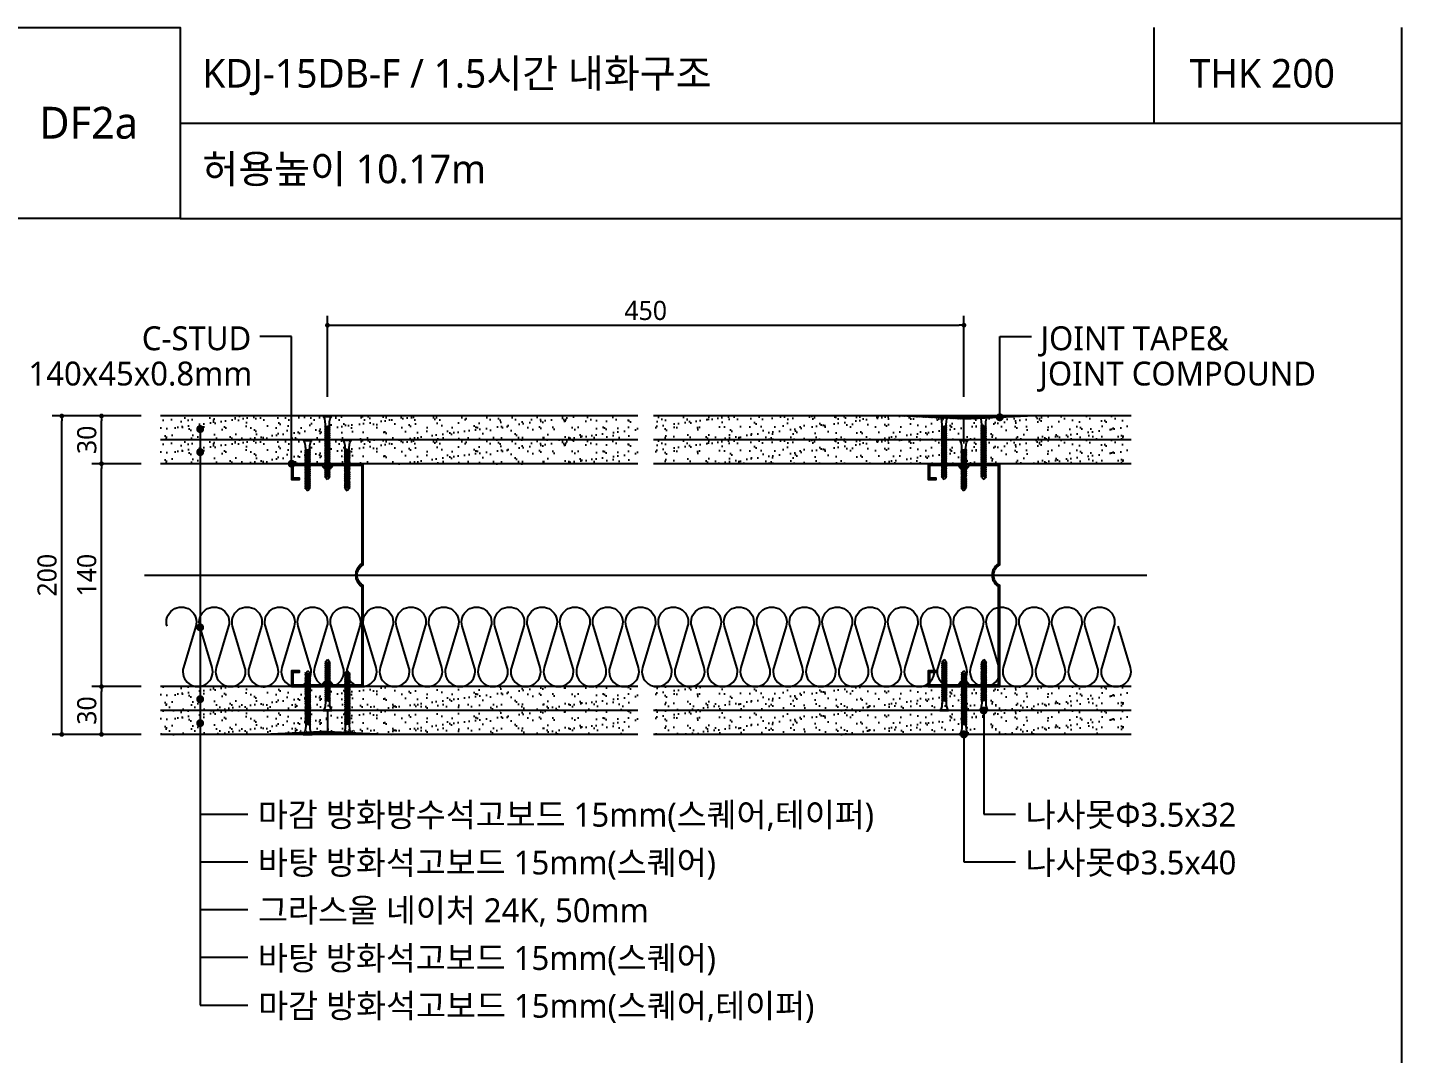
# Model space of a CAD drawing. Header units: millimetres. Extents: x 100 to 12387, y 55 to 2825.
# Drawn here: x 1899 to 2763, y 2181 to 2825 of the extents above; entities that cross this region are included whole.
import ezdxf
from ezdxf.enums import TextEntityAlignment as Align

# ---------------------------------------------------------------- set-up
doc = ezdxf.new("R2010")
doc.units = ezdxf.units.MM
doc.header["$LTSCALE"] = 1000
doc.linetypes.add('CCEN', pattern=[35, 30, -2, 1, -2])
doc.layers.get('DEFPOINTS').update_dxf_attribs({"color": 161})
for name, color, linetype in [('CEN', 1, 'CCEN'), ('DIM', 7, 'Continuous'), ('HATCH', 8, 'Continuous'), ('TEXT', 7, 'Continuous'), ('경량철골', 2, 'Continuous'), ('나사못32', 8, 'Continuous'), ('나사못40', 8, 'Continuous'), ('단열재', 9, 'Continuous'), ('석고보드', 4, 'Continuous'), ('조인트컴파운드', 8, 'Continuous'), ('지시선', 1, 'Continuous')]:
    doc.layers.add(name, color=color, linetype=linetype)
doc.styles.add('맑은고딕', font='malgun_0.ttf')
doc.dimstyles.new('kcc', dxfattribs={"dimscale": 5, "dimtxt": 2, "dimasz": 2, "dimexe": 1.5, "dimexo": 2, "dimgap": 0.5, "dimtad": 1, "dimdec": 1, "dimrnd": 1.38778e-17, "dimzin": 12, "dimdsep": 46, "dimtxsty": '맑은고딕', "dimblk": 'DOT', "dimcen": 1, "dimdle": 1, "dimclrd": 1, "dimclre": 1, "dimclrt": 7, "dimazin": 0, "dimtfac": 3, "dimtdec": 1, "dimtix": 1, "dimtmove": 2, "dimatfit": 2, "dimldrblk": 'DOT', "dimfxl": 1, "dimtolj": 1, "dimtzin": 1, "dimlwd": -1, "dimlwe": -1, "dimarcsym": 0})

# ---------------------------------------------------------------- blocks, each defined once
blk = doc.blocks.new('kcc나사못32')
at = {"layer": '나사못32'}
for p, q in [((1.5, 29.9), (1, 29.6)), ((1, 29.6), (1.5, 29.3)), ((1.5, 28.6), (1, 28.3)), ((1, 28.3), (1.5, 28)), ((1.5, 27.3), (1, 27)), ((1, 27), (1.5, 26.7)), ((1.5, 26), (1, 25.7)), ((1.5, 30.6), (2.75, 32)), ((1.5, 30.6), (1.5, 29.9)), ((4, 30.5), (1.5, 29.9)), ((4, 29.9), (1.5, 29.9)), ((4, 29.9), (1.5, 29.3)), ((1.5, 29.3), (1.5, 28.6)), ((4, 29.2), (1.5, 28.6)), ((4, 28.6), (1.5, 28.6)), ((4, 28.6), (1.5, 28)), ((1.5, 28), (1.5, 27.3)), ((4, 27.9), (1.5, 27.3)), ((4, 27.3), (1.5, 27.3)), ((4, 27.3), (1.5, 26.7)), ((1.5, 26.7), (1.5, 26)), ((4, 26.6), (1.5, 26)), ((4, 26), (1.5, 26)), ((4, 26), (1.5, 25.4)), ((4, 30.5), (2.75, 32)), ((4, 30.5), (4.5, 30.2)), ((4.5, 30.2), (4, 29.9)), ((4, 29.9), (4, 29.2)), ((4, 29.2), (4.5, 28.9)), ((4.5, 28.9), (4, 28.6)), ((4, 28.6), (4, 27.9)), ((4, 27.9), (4.5, 27.6)), ((4.5, 27.6), (4, 27.3)), ((4, 27.3), (4, 26.6)), ((4, 26.6), (4.5, 26.3)), ((4.5, 26.3), (4, 26)), ((4, 26), (4, 25.3)), ((1, 25.7), (1.5, 25.4)), ((1.5, 24.7), (1, 24.4)), ((1, 24.4), (1.5, 24.1)), ((1.5, 23.4), (1, 23.1)), ((1, 23.1), (1.5, 22.8)), ((1.5, 22.1), (1, 21.8)), ((1, 21.8), (1.5, 21.5)), ((1.5, 20.8), (1, 20.5)), ((1, 20.5), (1.5, 20.2)), ((1.5, 19.5), (1, 19.2)), ((1, 19.2), (1.5, 18.9)), ((1.5, 18.2), (1, 17.9)), ((1, 17.9), (1.5, 17.6)), ((1.5, 25.4), (1.5, 24.7)), ((4, 25.3), (1.5, 24.7)), ((4, 24.7), (1.5, 24.7)), ((4, 24.7), (1.5, 24.1)), ((1.5, 24.1), (1.5, 23.4)), ((4, 24), (1.5, 23.4)), ((4, 23.4), (1.5, 23.4)), ((4, 23.4), (1.5, 22.8)), ((1.5, 22.8), (1.5, 22.1)), ((4, 22.7), (1.5, 22.1)), ((4, 22.1), (1.5, 22.1)), ((4, 22.1), (1.5, 21.5)), ((1.5, 21.5), (1.5, 20.8)), ((4, 21.4), (1.5, 20.8)), ((4, 20.8), (1.5, 20.8)), ((4, 20.8), (1.5, 20.2)), ((1.5, 20.2), (1.5, 19.5)), ((4, 20.1), (1.5, 19.5)), ((4, 19.5), (1.5, 19.5)), ((4, 19.5), (1.5, 18.9)), ((1.5, 18.9), (1.5, 18.2)), ((4, 18.8), (1.5, 18.2)), ((4, 18.2), (1.5, 18.2)), ((4, 18.2), (1.5, 17.6)), ((1.5, 17.6), (1.5, 16.9)), ((4, 17.5), (1.5, 16.9)), ((4, 25.3), (4.5, 25)), ((4.5, 25), (4, 24.7)), ((4, 24.7), (4, 24)), ((4, 24), (4.5, 23.7)), ((4.5, 23.7), (4, 23.4)), ((4, 23.4), (4, 22.7)), ((4, 22.7), (4.5, 22.4)), ((4.5, 22.4), (4, 22.1)), ((4, 22.1), (4, 21.4)), ((4, 21.4), (4.5, 21.1)), ((4.5, 21.1), (4, 20.8)), ((4, 20.8), (4, 20.1)), ((4, 20.1), (4.5, 19.8)), ((4.5, 19.8), (4, 19.5)), ((4, 19.5), (4, 18.8)), ((4, 18.8), (4.5, 18.5)), ((4.5, 18.5), (4, 18.2)), ((4, 18.2), (4, 17.5)), ((4, 17.5), (4.5, 17.2)), ((1.5, 16.9), (1, 16.6)), ((1, 16.6), (1.5, 16.3)), ((1.5, 15.6), (1, 15.3)), ((1, 15.3), (1.5, 15)), ((1.5, 14.3), (1, 14)), ((1, 14), (1.5, 13.7)), ((1.5, 13), (1, 12.7)), ((1, 12.7), (1.5, 12.4)), ((1.5, 11.7), (1, 11.4)), ((1, 11.4), (1.5, 11.1)), ((1.5, 10.4), (1, 10.1)), ((1, 10.1), (1.5, 9.8)), ((1.5, 9.1), (1, 8.8)), ((1, 8.8), (1.5, 8.5)), ((4, 16.9), (1.5, 16.9)), ((4, 16.9), (1.5, 16.3)), ((1.5, 16.3), (1.5, 15.6)), ((4, 16.2), (1.5, 15.6)), ((4, 15.6), (1.5, 15.6)), ((4, 15.6), (1.5, 15)), ((1.5, 15), (1.5, 14.3)), ((4, 14.9), (1.5, 14.3)), ((4, 14.3), (1.5, 14.3)), ((4, 14.3), (1.5, 13.7)), ((1.5, 13.7), (1.5, 13)), ((4, 13.6), (1.5, 13)), ((4, 13), (1.5, 13)), ((4, 13), (1.5, 12.4)), ((1.5, 12.4), (1.5, 11.7)), ((4, 12.3), (1.5, 11.7)), ((4, 11.7), (1.5, 11.7)), ((4, 11.7), (1.5, 11.1)), ((1.5, 11.1), (1.5, 10.4)), ((4, 11), (1.5, 10.4)), ((4, 10.4), (1.5, 10.4)), ((4, 10.4), (1.5, 9.8)), ((1.5, 9.8), (1.5, 9.1)), ((4, 9.7), (1.5, 9.1)), ((4, 9.1), (1.5, 9.1)), ((4, 9.1), (1.5, 8.5)), ((4.5, 17.2), (4, 16.9)), ((4, 16.9), (4, 16.2)), ((4, 16.2), (4.5, 15.9)), ((4.5, 15.9), (4, 15.6)), ((4, 15.6), (4, 14.9)), ((4, 14.9), (4.5, 14.6)), ((4.5, 14.6), (4, 14.3)), ((4, 14.3), (4, 13.6)), ((4, 13.6), (4.5, 13.3)), ((4.5, 13.3), (4, 13)), ((4, 13), (4, 12.3)), ((4, 12.3), (4.5, 12)), ((4.5, 12), (4, 11.7)), ((4, 11.7), (4, 11)), ((4, 11), (4.5, 10.7)), ((4.5, 10.7), (4, 10.4)), ((4, 10.4), (4, 9.7)), ((4, 9.7), (4.5, 9.4)), ((4.5, 9.4), (4, 9.1)), ((4, 9.1), (4, 8.4)), ((0, 0), (0, 0.4)), ((5.5, 0.4), (0, 0.4)), ((1.5, 7.8), (1, 7.5)), ((1, 7.5), (1.5, 7.2)), ((1.5, 6.5), (1, 6.2)), ((1, 6.2), (1.5, 5.9)), ((1.5, 8.5), (1.5, 7.8)), ((4, 8.4), (1.5, 7.8)), ((4, 7.8), (1.5, 7.8)), ((4, 7.8), (1.5, 7.2)), ((1.5, 7.2), (1.5, 6.5)), ((4, 7.1), (1.5, 6.5)), ((4, 6.5), (1.5, 6.5)), ((4, 6.5), (1.5, 5.9)), ((1.5, 5.9), (1.5, 5.4)), ((4, 8.4), (4.5, 8.1)), ((4.5, 8.1), (4, 7.8)), ((4, 7.8), (4, 7.1)), ((4, 7.1), (4.5, 6.8)), ((4.5, 6.8), (4, 6.5)), ((4, 6.5), (4, 5.4)), ((5.5, 0), (5.5, 0.4)), ((5.5, 0), (0, 0))]:
    blk.add_line(p, q, dxfattribs=at)
at = {"layer": '나사못32', "extrusion": (0, 0, -1)}
blk.add_ellipse((0, 5.4), major_axis=(0, 5), ratio=0.3, start_param=1.570796, end_param=3.141593, dxfattribs=at)
at = {"layer": '나사못32'}
blk.add_ellipse((5.5, 5.4), major_axis=(0, 5), ratio=0.3, start_param=1.570796, end_param=3.141593, dxfattribs=at)
blk = doc.blocks.new('kcc나사못40')
at = {"layer": '나사못40'}
for p, q in [((1.5, 38.5), (1, 38.2)), ((1, 38.2), (1.5, 37.9)), ((1.5, 37.2), (1, 36.9)), ((1, 36.9), (1.5, 36.6)), ((1.5, 35.9), (1, 35.6)), ((1, 35.6), (1.5, 35.3)), ((1.5, 34.6), (1, 34.3)), ((1.5, 38.5), (2.75, 40)), ((1.5, 38.5), (4, 37.9)), ((1.5, 37.9), (4, 37.3)), ((1.5, 37.9), (1.5, 37.2)), ((1.5, 37.9), (4, 37.9)), ((1.5, 37.2), (4, 36.6)), ((1.5, 36.6), (4, 36)), ((1.5, 36.6), (1.5, 35.9)), ((1.5, 36.6), (4, 36.6)), ((1.5, 35.9), (4, 35.3)), ((1.5, 35.3), (4, 34.7)), ((1.5, 35.3), (1.5, 34.6)), ((1.5, 35.3), (4, 35.3)), ((1.5, 34.6), (4, 34)), ((4, 38.6), (2.75, 40)), ((4, 38.6), (4, 37.9)), ((4, 37.9), (4.5, 37.6)), ((4.5, 37.6), (4, 37.3)), ((4, 37.3), (4, 36.6)), ((4, 36.6), (4.5, 36.3)), ((4.5, 36.3), (4, 36)), ((4, 36), (4, 35.3)), ((4, 35.3), (4.5, 35)), ((4.5, 35), (4, 34.7)), ((4, 34.7), (4, 34)), ((1, 34.3), (1.5, 34)), ((1.5, 33.3), (1, 33)), ((1, 33), (1.5, 32.7)), ((1.5, 32), (1, 31.7)), ((1, 31.7), (1.5, 31.4)), ((1.5, 30.7), (1, 30.4)), ((1, 30.4), (1.5, 30.1)), ((1.5, 29.4), (1, 29.1)), ((1, 29.1), (1.5, 28.8)), ((1.5, 28.1), (1, 27.8)), ((1, 27.8), (1.5, 27.5)), ((1.5, 26.8), (1, 26.5)), ((1, 26.5), (1.5, 26.2)), ((1.5, 34), (1.5, 33.3)), ((1.5, 34), (4, 33.4)), ((1.5, 34), (4, 34)), ((1.5, 33.3), (4, 32.7)), ((1.5, 32.7), (4, 32.1)), ((1.5, 32.7), (1.5, 32)), ((1.5, 32.7), (4, 32.7)), ((1.5, 32), (4, 31.4)), ((1.5, 31.4), (1.5, 30.7)), ((1.5, 31.4), (4, 30.8)), ((1.5, 31.4), (4, 31.4)), ((1.5, 30.7), (4, 30.1)), ((1.5, 30.1), (4, 29.5)), ((1.5, 30.1), (1.5, 29.4)), ((1.5, 30.1), (4, 30.1)), ((1.5, 29.4), (4, 28.8)), ((1.5, 28.8), (1.5, 28.1)), ((1.5, 28.8), (4, 28.2)), ((1.5, 28.8), (4, 28.8)), ((1.5, 28.1), (4, 27.5)), ((1.5, 27.5), (4, 26.9)), ((1.5, 27.5), (1.5, 26.8)), ((1.5, 27.5), (4, 27.5)), ((1.5, 26.8), (4, 26.2)), ((1.5, 26.2), (1.5, 25.5)), ((1.5, 26.2), (4, 25.6)), ((1.5, 26.2), (4, 26.2)), ((4, 34), (4.5, 33.7)), ((4.5, 33.7), (4, 33.4)), ((4, 33.4), (4, 32.7)), ((4, 32.7), (4.5, 32.4)), ((4.5, 32.4), (4, 32.1)), ((4, 32.1), (4, 31.4)), ((4, 31.4), (4.5, 31.1)), ((4.5, 31.1), (4, 30.8)), ((4, 30.8), (4, 30.1)), ((4, 30.1), (4.5, 29.8)), ((4.5, 29.8), (4, 29.5)), ((4, 29.5), (4, 28.8)), ((4, 28.8), (4.5, 28.5)), ((4.5, 28.5), (4, 28.2)), ((4, 28.2), (4, 27.5)), ((4, 27.5), (4.5, 27.2)), ((4.5, 27.2), (4, 26.9)), ((4, 26.9), (4, 26.2)), ((4, 26.2), (4.5, 25.9)), ((1.5, 25.5), (1, 25.2)), ((1, 25.2), (1.5, 24.9)), ((1.5, 24.2), (1, 23.9)), ((1, 23.9), (1.5, 23.6)), ((1.5, 22.9), (1, 22.6)), ((1, 22.6), (1.5, 22.3)), ((1.5, 21.6), (1, 21.3)), ((1, 21.3), (1.5, 21)), ((1.5, 20.3), (1, 20)), ((1, 20), (1.5, 19.7)), ((1.5, 19), (1, 18.7)), ((1, 18.7), (1.5, 18.4)), ((1.5, 17.7), (1, 17.4)), ((1, 17.4), (1.5, 17.1)), ((1.5, 25.5), (4, 24.9)), ((1.5, 24.9), (4, 24.3)), ((1.5, 24.9), (1.5, 24.2)), ((1.5, 24.9), (4, 24.9)), ((1.5, 24.2), (4, 23.6)), ((1.5, 23.6), (1.5, 22.9)), ((1.5, 23.6), (4, 23)), ((1.5, 23.6), (4, 23.6)), ((1.5, 22.9), (4, 22.3)), ((1.5, 22.3), (4, 21.7)), ((1.5, 22.3), (1.5, 21.6)), ((1.5, 22.3), (4, 22.3)), ((1.5, 21.6), (4, 21)), ((1.5, 21), (1.5, 20.3)), ((1.5, 21), (4, 20.4)), ((1.5, 21), (4, 21)), ((1.5, 20.3), (4, 19.7)), ((1.5, 19.7), (4, 19.1)), ((1.5, 19.7), (1.5, 19)), ((1.5, 19.7), (4, 19.7)), ((1.5, 19), (4, 18.4)), ((1.5, 18.4), (1.5, 17.7)), ((1.5, 18.4), (4, 17.8)), ((1.5, 18.4), (4, 18.4)), ((1.5, 17.7), (4, 17.1)), ((4.5, 25.9), (4, 25.6)), ((4, 25.6), (4, 24.9)), ((4, 24.9), (4.5, 24.6)), ((4.5, 24.6), (4, 24.3)), ((4, 24.3), (4, 23.6)), ((4, 23.6), (4.5, 23.3)), ((4.5, 23.3), (4, 23)), ((4, 23), (4, 22.3)), ((4, 22.3), (4.5, 22)), ((4.5, 22), (4, 21.7)), ((4, 21.7), (4, 21)), ((4, 21), (4.5, 20.7)), ((4.5, 20.7), (4, 20.4)), ((4, 20.4), (4, 19.7)), ((4, 19.7), (4.5, 19.4)), ((4.5, 19.4), (4, 19.1)), ((4, 19.1), (4, 18.4)), ((4, 18.4), (4.5, 18.1)), ((4.5, 18.1), (4, 17.8)), ((4, 17.8), (4, 17.1)), ((1.5, 16.4), (1, 16.1)), ((1, 16.1), (1.5, 15.8)), ((1.5, 15.1), (1, 14.8)), ((1, 14.8), (1.5, 14.5)), ((1.5, 13.8), (1, 13.5)), ((1, 13.5), (1.5, 13.2)), ((1.5, 12.5), (1, 12.2)), ((1, 12.2), (1.5, 11.9)), ((1.5, 11.2), (1, 10.9)), ((1, 10.9), (1.5, 10.6)), ((1.5, 9.9), (1, 9.6)), ((1, 9.6), (1.5, 9.3)), ((1.5, 17.1), (4, 16.5)), ((1.5, 17.1), (1.5, 16.4)), ((1.5, 17.1), (4, 17.1)), ((1.5, 16.4), (4, 15.8)), ((1.5, 15.8), (1.5, 15.1)), ((1.5, 15.8), (4, 15.2)), ((1.5, 15.8), (4, 15.8)), ((1.5, 15.1), (4, 14.5)), ((1.5, 14.5), (4, 13.9)), ((1.5, 14.5), (1.5, 13.8)), ((1.5, 14.5), (4, 14.5)), ((1.5, 13.8), (4, 13.2)), ((1.5, 13.2), (1.5, 12.5)), ((1.5, 13.2), (4, 12.6)), ((1.5, 13.2), (4, 13.2)), ((1.5, 12.5), (4, 11.9)), ((1.5, 11.9), (4, 11.3)), ((1.5, 11.9), (1.5, 11.2)), ((1.5, 11.9), (4, 11.9)), ((1.5, 11.2), (4, 10.6)), ((1.5, 10.6), (1.5, 9.9)), ((1.5, 10.6), (4, 10)), ((1.5, 10.6), (4, 10.6)), ((1.5, 9.9), (4, 9.3)), ((1.5, 9.3), (4, 8.7)), ((1.5, 9.3), (1.5, 8.6)), ((1.5, 9.3), (4, 9.3)), ((4, 17.1), (4.5, 16.8)), ((4.5, 16.8), (4, 16.5)), ((4, 16.5), (4, 15.8)), ((4, 15.8), (4.5, 15.5)), ((4.5, 15.5), (4, 15.2)), ((4, 15.2), (4, 14.5)), ((4, 14.5), (4.5, 14.2)), ((4.5, 14.2), (4, 13.9)), ((4, 13.9), (4, 13.2)), ((4, 13.2), (4.5, 12.9)), ((4.5, 12.9), (4, 12.6)), ((4, 12.6), (4, 11.9)), ((4, 11.9), (4.5, 11.6)), ((4.5, 11.6), (4, 11.3)), ((4, 11.3), (4, 10.6)), ((4, 10.6), (4.5, 10.3)), ((4.5, 10.3), (4, 10)), ((4, 10), (4, 9.3)), ((4, 9.3), (4.5, 9)), ((4.5, 9), (4, 8.7)), ((4, 8.7), (4, 8)), ((0, 0.4), (5.5, 0.4)), ((0, 0), (0, 0.4)), ((1.5, 8.6), (1, 8.3)), ((1, 8.3), (1.5, 8)), ((1.5, 7.3), (1, 7)), ((1, 7), (1.5, 6.7)), ((1.5, 8.6), (4, 8)), ((1.5, 8), (1.5, 7.3)), ((1.5, 8), (4, 7.4)), ((1.5, 8), (4, 8)), ((1.5, 7.3), (4, 6.7)), ((1.5, 6.7), (4, 6.1)), ((1.5, 6.7), (4, 6.7)), ((1.5, 6.7), (1.5, 5.4)), ((4, 8), (4.5, 7.7)), ((4.5, 7.7), (4, 7.4)), ((4, 7.4), (4, 6.7)), ((4, 6.7), (4.5, 6.4)), ((4.5, 6.4), (4, 6.1)), ((4, 6.1), (4, 5.4)), ((5.5, 0), (5.5, 0.4)), ((0, 0), (5.5, 0))]:
    blk.add_line(p, q, dxfattribs=at)
at = {"layer": '나사못40', "extrusion": (0, 0, -1)}
blk.add_ellipse((0, 5.4), major_axis=(0, -5), ratio=0.3, start_param=4.712389, end_param=6.283185, dxfattribs=at)
at = {"layer": '나사못40'}
blk.add_ellipse((5.5, 5.4), major_axis=(0, -5), ratio=0.3, start_param=4.712389, end_param=6.283185, dxfattribs=at)
blk = doc.blocks.new('_Dot')
at = {"color": 0, "linetype": 'ByBlock', "lineweight": -2}
blk.add_line((-0.5, 0), (-1, 0), dxfattribs=at)
at = {"color": 0, "linetype": 'ByBlock', "const_width": 0.5}
blk.add_lwpolyline([(-0.25, 0, 1), (0.25, 0, 1)], format="xyb", close=True, dxfattribs=at)
blk = doc.blocks.new('*D333')
at = {"layer": 'DEFPOINTS', "color": 0, "transparency": 16777216}
for p in [(1945.5, 2411), (1982.5, 2411), (1982.5, 2381)]:
    blk.add_point(p, dxfattribs=at)
at = {"layer": 'DIM', "color": 1, "transparency": 16777216}
for p, q in [((1970.5, 2411), (1939.5, 2411)), ((1945.5, 2384), (1945.5, 2408)), ((1970.5, 2381), (1939.5, 2381))]:
    blk.add_line(p, q, dxfattribs=at)
at = {"layer": 'DIM', "color": 1, "transparency": 16777216, "xscale": 2.999999999999998, "yscale": 2.999999999999998, "zscale": 2.999999999999998}
for p, rotation in [((1945.5, 2411), 90), ((1945.5, 2381), 270)]:
    blk.add_blockref('_Dot', p, dxfattribs=dict(at, rotation=rotation))
at = {"layer": 'DIM', "color": 7, "transparency": 16777216, "insert": (1936.3, 2396), "char_height": 12, "attachment_point": 5, "rotation": 90, "style": '맑은고딕'}
blk.add_mtext('\\A1;30', dxfattribs=at)
blk = doc.blocks.new('*D334')
at = {"layer": 'DEFPOINTS', "color": 0, "transparency": 16777216}
for p in [(1945.5, 2551), (1982.5, 2551), (1982.5, 2411)]:
    blk.add_point(p, dxfattribs=at)
at = {"layer": 'DIM', "color": 1, "transparency": 16777216}
for p, q in [((1970.5, 2551), (1939.5, 2551)), ((1945.5, 2414), (1945.5, 2548)), ((1970.5, 2411), (1939.5, 2411))]:
    blk.add_line(p, q, dxfattribs=at)
at = {"layer": 'DIM', "color": 1, "transparency": 16777216, "xscale": 2.999999999999998, "yscale": 2.999999999999998, "zscale": 2.999999999999998}
for p, rotation in [((1945.5, 2551), 90), ((1945.5, 2411), 270)]:
    blk.add_blockref('_Dot', p, dxfattribs=dict(at, rotation=rotation))
at = {"layer": 'DIM', "color": 7, "transparency": 16777216, "insert": (1936.27, 2481), "char_height": 12, "attachment_point": 5, "rotation": 90, "style": '맑은고딕'}
blk.add_mtext('\\A1;140', dxfattribs=at)
blk = doc.blocks.new('*D335')
at = {"layer": 'DEFPOINTS', "color": 0, "transparency": 16777216}
for p in [(1945.5, 2581), (1982.5, 2581), (1982.5, 2551)]:
    blk.add_point(p, dxfattribs=at)
at = {"layer": 'DIM', "color": 1, "transparency": 16777216}
for p, q in [((1970.5, 2581), (1939.5, 2581)), ((1945.5, 2554), (1945.5, 2578)), ((1970.5, 2551), (1939.5, 2551))]:
    blk.add_line(p, q, dxfattribs=at)
at = {"layer": 'DIM', "color": 1, "transparency": 16777216, "xscale": 2.999999999999998, "yscale": 2.999999999999998, "zscale": 2.999999999999998}
for p, rotation in [((1945.5, 2581), 90), ((1945.5, 2551), 270)]:
    blk.add_blockref('_Dot', p, dxfattribs=dict(at, rotation=rotation))
at = {"layer": 'DIM', "color": 7, "transparency": 16777216, "insert": (1936.3, 2566), "char_height": 12, "attachment_point": 5, "rotation": 90, "style": '맑은고딕'}
blk.add_mtext('\\A1;30', dxfattribs=at)
blk = doc.blocks.new('*D336')
at = {"layer": 'DEFPOINTS', "color": 0, "transparency": 16777216}
for p in [(1920.5, 2581), (1982.5, 2581), (1982.5, 2381)]:
    blk.add_point(p, dxfattribs=at)
at = {"layer": 'DIM', "color": 1, "transparency": 16777216}
for p, q in [((1970.5, 2581), (1914.5, 2581)), ((1920.5, 2384), (1920.5, 2578)), ((1970.5, 2381), (1914.5, 2381))]:
    blk.add_line(p, q, dxfattribs=at)
at = {"layer": 'DIM', "color": 1, "transparency": 16777216, "xscale": 2.999999999999998, "yscale": 2.999999999999998, "zscale": 2.999999999999998}
for p, rotation in [((1920.5, 2581), 90), ((1920.5, 2381), 270)]:
    blk.add_blockref('_Dot', p, dxfattribs=dict(at, rotation=rotation))
at = {"layer": 'DIM', "color": 7, "transparency": 16777216, "insert": (1911.3, 2481), "char_height": 12, "attachment_point": 5, "rotation": 90, "style": '맑은고딕'}
blk.add_mtext('\\A1;200', dxfattribs=at)
blk = doc.blocks.new('*D337')
at = {"layer": 'DEFPOINTS', "color": 0, "transparency": 16777216}
for p in [(2487.5, 2638), (2087.5, 2581), (2487.5, 2581)]:
    blk.add_point(p, dxfattribs=at)
at = {"layer": 'DIM', "color": 1, "transparency": 16777216}
for p, q in [((2087.5, 2593), (2087.5, 2644)), ((2487.5, 2593), (2487.5, 2644)), ((2090.5, 2638), (2484.5, 2638))]:
    blk.add_line(p, q, dxfattribs=at)
at = {"layer": 'DIM', "color": 1, "transparency": 16777216, "xscale": 2.999999999999998, "yscale": 2.999999999999998, "zscale": 2.999999999999998, "rotation": 180}
blk.add_blockref('_Dot', (2087.5, 2638), dxfattribs=at)
at = {"layer": 'DIM', "color": 1, "transparency": 16777216, "xscale": 2.999999999999998, "yscale": 2.999999999999998, "zscale": 2.999999999999998}
blk.add_blockref('_Dot', (2487.5, 2638), dxfattribs=at)
at = {"layer": 'DIM', "color": 7, "transparency": 16777216, "insert": (2287.5, 2647.2), "char_height": 12, "attachment_point": 5, "style": '맑은고딕'}
blk.add_mtext('\\A1;450', dxfattribs=at)
blk = doc.blocks.new('단열재')
blk.add_lwpolyline([(0, 0.25, 1.344031), (0.35, 0.25), (0.2, 0.75, -1.344031), (0.55, 0.75), (0.4, 0.25)], format="xyb")

msp = doc.modelspace()

# ---------------------------------------------------------------- hatches: boundary and pattern name
at = {"layer": 'HATCH'}
h = msp.add_hatch(dxfattribs=at)
h.set_pattern_fill('AR-SAND', color=256, scale=0.2, style=0)
h.set_pattern_definition([(37.5, (-2752.824, -16241.309), (-0.3200063, 9.7882647), [0, -7.7216, 0, -8.636, 0, -8.255]), (7.5, (-2752.824, -16241.309), (8.990466, 14.336502), [0, -4.1656, 0, -6.9596, 0, -2.667]), (327.5, (-2759.072, -16241.309), (15.8198474, 0.0287437), [0, -2.54, 0, -9.144, 0, -11.938]), (317.5, (-2759.072, -16241.309), (15.271129, 4.458586), [0, -1.27, 0, -5.9944, 0, -6.858])])
h.paths.add_polyline_path([(2282.5, 2581), (1982.5, 2581), (1982.5, 2566), (2282.5, 2566)])
h = msp.add_hatch(dxfattribs=at)
h.set_pattern_fill('AR-SAND', color=256, scale=0.2, style=0)
h.set_pattern_definition([(37.5, (-2755.719, -16241.309), (-0.3200063, 9.7882647), [0, -7.7216, 0, -8.636, 0, -8.255]), (7.5, (-2755.719, -16241.309), (8.990466, 14.336502), [0, -4.1656, 0, -6.9596, 0, -2.667]), (327.5, (-2761.967, -16241.309), (15.8198474, 0.0287437), [0, -2.54, 0, -9.144, 0, -11.938]), (317.5, (-2761.967, -16241.309), (15.271129, 4.458586), [0, -1.27, 0, -5.9944, 0, -6.858])])
h.paths.add_polyline_path([(2592.5, 2581), (2292.5, 2581), (2292.5, 2566), (2592.5, 2566)])
h = msp.add_hatch(dxfattribs=at)
h.set_pattern_fill('AR-SAND', color=256, scale=0.2, style=0)
h.set_pattern_definition([(37.5, (-2752.824, -16256.309), (-0.3200063, 9.7882647), [0, -7.7216, 0, -8.636, 0, -8.255]), (7.5, (-2752.824, -16256.309), (8.990466, 14.336502), [0, -4.1656, 0, -6.9596, 0, -2.667]), (327.5, (-2759.072, -16256.309), (15.8198474, 0.0287437), [0, -2.54, 0, -9.144, 0, -11.938]), (317.5, (-2759.072, -16256.309), (15.271129, 4.458586), [0, -1.27, 0, -5.9944, 0, -6.858])])
h.paths.add_polyline_path([(2282.5, 2566), (1982.5, 2566), (1982.5, 2551), (2282.5, 2551)])
h = msp.add_hatch(dxfattribs=at)
h.set_pattern_fill('AR-SAND', color=256, scale=0.2, style=0)
h.set_pattern_definition([(37.5, (-2755.719, -16256.309), (-0.3200063, 9.7882647), [0, -7.7216, 0, -8.636, 0, -8.255]), (7.5, (-2755.719, -16256.309), (8.990466, 14.336502), [0, -4.1656, 0, -6.9596, 0, -2.667]), (327.5, (-2761.967, -16256.309), (15.8198474, 0.0287437), [0, -2.54, 0, -9.144, 0, -11.938]), (317.5, (-2761.967, -16256.309), (15.271129, 4.458586), [0, -1.27, 0, -5.9944, 0, -6.858])])
h.paths.add_polyline_path([(2592.5, 2566), (2292.5, 2566), (2292.5, 2551), (2592.5, 2551)])
h = msp.add_hatch(dxfattribs=at)
h.set_pattern_fill('AR-SAND', color=256, scale=0.2, style=0)
h.set_pattern_definition([(37.5, (-2752.824, -16408.809), (-0.3200063, 9.7882647), [0, -7.7216, 0, -8.636, 0, -8.255]), (7.5, (-2752.824, -16408.809), (8.990466, 14.336502), [0, -4.1656, 0, -6.9596, 0, -2.667]), (327.5, (-2759.072, -16408.809), (15.8198474, 0.0287437), [0, -2.54, 0, -9.144, 0, -11.938]), (317.5, (-2759.072, -16408.809), (15.271129, 4.458586), [0, -1.27, 0, -5.9944, 0, -6.858])])
h.paths.add_polyline_path([(2282.5, 2411), (1982.5, 2411), (1982.5, 2396), (2282.5, 2396)])
h = msp.add_hatch(dxfattribs=at)
h.set_pattern_fill('AR-SAND', color=256, scale=0.2, style=0)
h.set_pattern_definition([(37.5, (-2755.719, -16408.809), (-0.3200063, 9.7882647), [0, -7.7216, 0, -8.636, 0, -8.255]), (7.5, (-2755.719, -16408.809), (8.990466, 14.336502), [0, -4.1656, 0, -6.9596, 0, -2.667]), (327.5, (-2761.967, -16408.809), (15.8198474, 0.0287437), [0, -2.54, 0, -9.144, 0, -11.938]), (317.5, (-2761.967, -16408.809), (15.271129, 4.458586), [0, -1.27, 0, -5.9944, 0, -6.858])])
h.paths.add_polyline_path([(2592.5, 2411), (2292.5, 2411), (2292.5, 2396), (2592.5, 2396)])
h = msp.add_hatch(dxfattribs=at)
h.set_pattern_fill('AR-SAND', color=256, scale=0.2, style=0)
h.set_pattern_definition([(37.5, (-2752.824, -16423.809), (-0.3200063, 9.7882647), [0, -7.7216, 0, -8.636, 0, -8.255]), (7.5, (-2752.824, -16423.809), (8.990466, 14.336502), [0, -4.1656, 0, -6.9596, 0, -2.667]), (327.5, (-2759.072, -16423.809), (15.8198474, 0.0287437), [0, -2.54, 0, -9.144, 0, -11.938]), (317.5, (-2759.072, -16423.809), (15.271129, 4.458586), [0, -1.27, 0, -5.9944, 0, -6.858])])
h.paths.add_polyline_path([(2282.5, 2396), (1982.5, 2396), (1982.5, 2381), (2282.5, 2381)])
h = msp.add_hatch(dxfattribs=at)
h.set_pattern_fill('AR-SAND', color=256, scale=0.2, style=0)
h.set_pattern_definition([(37.5, (-2755.719, -16423.809), (-0.3200063, 9.7882647), [0, -7.7216, 0, -8.636, 0, -8.255]), (7.5, (-2755.719, -16423.809), (8.990466, 14.336502), [0, -4.1656, 0, -6.9596, 0, -2.667]), (327.5, (-2761.967, -16423.809), (15.8198474, 0.0287437), [0, -2.54, 0, -9.144, 0, -11.938]), (317.5, (-2761.967, -16423.809), (15.271129, 4.458586), [0, -1.27, 0, -5.9944, 0, -6.858])])
h.paths.add_polyline_path([(2592.5, 2396), (2292.5, 2396), (2292.5, 2381), (2592.5, 2381)])
at = {"layer": '조인트컴파운드'}
h = msp.add_hatch(dxfattribs=at)
h.set_pattern_fill('ANSI31', color=8, scale=0.1, style=0)
h.set_pattern_definition([(45, (-2778.4932, -16086.35447), (-0.224506403, 0.224506403), [])])
edge = h.paths.add_edge_path()
edge.add_ellipse((2469.75, 2575.6), major_axis=(0, 5), ratio=0.3, start_angle=329.47264, end_angle=360)
edge.add_line((2469.75, 2580.6), (2469.75, 2581))
edge.add_line((2469.75, 2581), (2447.5, 2581))
edge.add_line((2447.5, 2581), (2470.51, 2579.91))
h.paths.add_polyline_path([(2475.25, 2581), (2469.75, 2581), (2469.75, 2580.6), (2475.25, 2580.6)])
edge = h.paths.add_edge_path()
edge.add_ellipse((2475.25, 2575.6), major_axis=(0, 5), ratio=0.3, start_angle=360, end_angle=394.46827)
edge.add_line((2475.23, 2580.6), (2469.77, 2580.6))
edge.add_ellipse((2469.75, 2575.6), major_axis=(0, 5), ratio=0.3, start_angle=329.47264, end_angle=360, ccw=False)
edge.add_line((2470.51, 2579.91), (2474.4, 2579.72))
edge = h.paths.add_edge_path()
edge.add_line((2527.5, 2581), (2475.25, 2581))
edge.add_line((2475.25, 2581), (2475.25, 2580.6))
edge.add_ellipse((2475.25, 2575.6), major_axis=(0, 5), ratio=0.3, start_angle=360, end_angle=394.46827)
edge.add_line((2474.4, 2579.72), (2487.5, 2579.1))
edge.add_line((2487.5, 2579.1), (2527.5, 2581))
h = msp.add_hatch(dxfattribs=at)
h.set_pattern_fill('ANSI31', color=8, scale=0.1, style=0)
h.set_pattern_definition([(45, (-2728.4932, -16171.35447), (-0.224506403, 0.224506403), [])])
edge = h.paths.add_edge_path()
edge.add_ellipse((2069.75, 2386.4), major_axis=(0, 5), ratio=0.3, start_angle=180, end_angle=210.52736)
edge.add_line((2070.51, 2382.09), (2047.5, 2381))
edge.add_line((2047.5, 2381), (2069.75, 2381))
edge.add_line((2069.75, 2381), (2069.75, 2381.4))
edge = h.paths.add_edge_path()
edge.add_ellipse((2099.75, 2386.4), major_axis=(0, 5), ratio=0.3, start_angle=180, end_angle=214.46827)
edge.add_line((2100.6, 2382.28), (2087.5, 2382.9))
edge.add_line((2087.5, 2382.9), (2074.4, 2382.28))
edge.add_ellipse((2075.25, 2386.4), major_axis=(0, 5), ratio=0.3, start_angle=145.53173, end_angle=180)
edge.add_line((2075.25, 2381.4), (2075.25, 2381))
edge.add_line((2075.25, 2381), (2099.75, 2381))
edge.add_line((2099.75, 2381), (2099.75, 2381.4))
edge = h.paths.add_edge_path()
edge.add_ellipse((2105.25, 2386.4), major_axis=(0, 5), ratio=0.3, start_angle=149.47264, end_angle=180)
edge.add_line((2105.25, 2381.4), (2105.25, 2381))
edge.add_line((2105.25, 2381), (2127.5, 2381))
edge.add_line((2127.5, 2381), (2104.49, 2382.09))
edge = h.paths.add_edge_path()
edge.add_ellipse((2075.25, 2386.4), major_axis=(0, 5), ratio=0.3, start_angle=145.53173, end_angle=180, ccw=False)
edge.add_line((2074.4, 2382.28), (2070.51, 2382.09))
edge.add_ellipse((2069.75, 2386.4), major_axis=(0, 5), ratio=0.3, start_angle=180, end_angle=210.52736, ccw=False)
edge.add_line((2069.75, 2381.4), (2075.25, 2381.4))
h.paths.add_polyline_path([(2075.25, 2381.4), (2069.75, 2381.4), (2069.75, 2381), (2075.25, 2381)])
edge = h.paths.add_edge_path()
edge.add_ellipse((2105.25, 2386.4), major_axis=(0, 5), ratio=0.3, start_angle=149.47264, end_angle=180, ccw=False)
edge.add_line((2104.49, 2382.09), (2100.6, 2382.28))
edge.add_ellipse((2099.75, 2386.4), major_axis=(0, 5), ratio=0.3, start_angle=180, end_angle=214.46827, ccw=False)
edge.add_line((2099.75, 2381.4), (2105.25, 2381.4))
h.paths.add_polyline_path([(2105.25, 2381.4), (2099.75, 2381.4), (2099.75, 2381), (2105.25, 2381)])

# ---------------------------------------------------------------- linework, layer by layer
for p, q in [((2606.96, 2765), (2606.96, 2825)), ((2762.5, 2825), (2762.5, 55)), ((1995, 2765), (2762.5, 2765)), ((1995, 2705), (2762.5, 2705))]:
    msp.add_line(p, q)
msp.add_lwpolyline([(1875, 2825), (1995, 2825), (1995, 2705), (1875, 2705)], close=True)
at = {"layer": 'CEN', "ltscale": 0.1}
msp.add_line((1972.5, 2481), (2602.5, 2481), dxfattribs=at)
at = {"layer": '경량철골'}
for points in [[(2109, 2473.93), (2109, 2412), (2090.85, 2412, 0.745356), (2084.15, 2412), (2066, 2412), (2066, 2420), (2070, 2420), (2070, 2421), (2065, 2421), (2065, 2411), (2085, 2411, -1), (2090, 2411), (2110, 2411), (2110, 2474.5, -0.589997), (2110, 2487.5), (2110, 2551), (2090, 2551, -1), (2085, 2551), (2065, 2551), (2065, 2541), (2070, 2541), (2070, 2542), (2066, 2542), (2066, 2550), (2084.15, 2550, 0.745356), (2090.85, 2550), (2109, 2550), (2109, 2488.07, 0.542783)], [(2509, 2473.93), (2509, 2412), (2490.85, 2412, 0.745356), (2484.15, 2412), (2466, 2412), (2466, 2420), (2470, 2420), (2470, 2421), (2465, 2421), (2465, 2411), (2485, 2411, -1), (2490, 2411), (2510, 2411), (2510, 2474.5, -0.589997), (2510, 2487.5), (2510, 2551), (2490, 2551, -1), (2485, 2551), (2465, 2551), (2465, 2541), (2470, 2541), (2470, 2542), (2466, 2542), (2466, 2550), (2484.15, 2550, 0.745356), (2490.85, 2550), (2509, 2550), (2509, 2488.07, 0.542783)]]:
    msp.add_lwpolyline(points, format="xyb", close=True, dxfattribs=at)
at = {"layer": '석고보드'}
for p, q in [((2282.5, 2581), (1982.5, 2581)), ((2592.5, 2581), (2292.5, 2581)), ((2487.5, 2579.1), (2447.5, 2581)), ((2487.5, 2579.1), (2527.5, 2581)), ((2487.5, 2566), (2487.5, 2579.1)), ((2282.5, 2566), (1982.5, 2566)), ((2087.5, 2566), (2087.5, 2551)), ((2592.5, 2566), (2292.5, 2566)), ((2282.5, 2551), (1982.5, 2551)), ((2592.5, 2551), (2292.5, 2551)), ((2282.5, 2411), (1982.5, 2411)), ((2592.5, 2411), (2292.5, 2411)), ((2487.5, 2396), (2487.5, 2411)), ((2282.5, 2396), (1982.5, 2396)), ((2087.5, 2396), (2087.5, 2382.9)), ((2592.5, 2396), (2292.5, 2396)), ((2282.5, 2381), (1982.5, 2381)), ((2087.5, 2382.9), (2047.5, 2381)), ((2087.5, 2382.9), (2127.5, 2381)), ((2592.5, 2381), (2292.5, 2381))]:
    msp.add_line(p, q, dxfattribs=at)
at = {"layer": '지시선'}
for p, q in [((2007.5, 2331), (2037.5, 2331)), ((2007.5, 2301), (2037.5, 2301)), ((2007.5, 2271), (2037.5, 2271)), ((2007.5, 2241), (2037.5, 2241))]:
    msp.add_line(p, q, dxfattribs=at)
at = {"layer": '지시선', "const_width": 2.5}
for points in [[(2006.25, 2558.31, 1), (2008.75, 2558.31, 1)], [(2006.25, 2448.21, 1), (2008.75, 2448.21, 1)], [(2006.25, 2403.11, 1), (2008.75, 2403.11, 1)], [(2006.25, 2388.07, 1), (2008.75, 2388.07, 1)]]:
    msp.add_lwpolyline(points, format="xyb", close=True, dxfattribs=at)

# ---------------------------------------------------------------- block references
at = {"layer": '나사못32', "rotation": 179.9999999997916}
for p in [(2077.82, 2566), (2490.25, 2566)]:
    msp.add_blockref('kcc나사못32', p, dxfattribs=at)
at = {"layer": '나사못32', "xscale": -1}
for p, rotation in [((2097.18, 2566), 180), ((2090.25, 2396), 359.9999999997916), ((2477.82, 2396), 359.9999999997916)]:
    msp.add_blockref('kcc나사못32', p, dxfattribs=dict(at, rotation=rotation))
at = {"layer": '나사못32'}
msp.add_blockref('kcc나사못32', (2497.18, 2396), dxfattribs=at)
at = {"layer": '나사못40', "xscale": -1, "rotation": 180}
for p in [(2084.75, 2581), (2472.32, 2581)]:
    msp.add_blockref('kcc나사못40', p, dxfattribs=at)
at = {"layer": '나사못40', "rotation": 180}
msp.add_blockref('kcc나사못40', (2502.68, 2581), dxfattribs=at)
at = {"layer": '나사못40', "extrusion": (0, 0, -1), "xscale": -1, "zscale": -1}
for p in [(-2072.32, 2381), (-2484.75, 2381)]:
    msp.add_blockref('kcc나사못40', p, dxfattribs=at)
at = {"layer": '나사못40', "extrusion": (0, 0, -1), "zscale": -1}
msp.add_blockref('kcc나사못40', (-2102.68, 2381), dxfattribs=at)
at = {"layer": '단열재', "xscale": -51.52459048257515, "yscale": 51.52459048257697, "zscale": 51.52459048257628, "rotation": 180, "row_count": 1, "column_count": 29, "row_spacing": 0, "column_spacing": -20.60983619303051}
msp.add_blockref('단열재', (1986.69, 2461.76), dxfattribs=at)

# ---------------------------------------------------------------- texts
at = {"layer": 'TEXT', "style": '맑은고딕'}
for s, height, p in [('KDJ-15DB-F / 1.5시간 내화구조', 18, (2008.84, 2787.2)), ('허용높이 10.17m', 18, (2008.84, 2727.2)), ('JOINT TAPE&', 15, (2535.64, 2622.29)), ('JOINT COMPOUND', 15, (2534.94, 2600.14)), ('마감 방화방수석고보드 15mm(스퀘어,테이퍼)', 15, (2043.83, 2323.04)), ('나사못Φ3.5x32', 15, (2526.26, 2323.04)), ('바탕 방화석고보드 15mm(스퀘어)', 15, (2043.83, 2293.04)), ('나사못Φ3.5x40', 15, (2526.26, 2293.04)), ('그라스울 네이처 24K, 50mm', 15, (2043.83, 2263.04)), ('바탕 방화석고보드 15mm(스퀘어)', 15, (2043.83, 2233.04)), ('마감 방화석고보드 15mm(스퀘어,테이퍼)', 15, (2043.97, 2203.04))]:
    msp.add_text(s, height=height, dxfattribs=at).set_placement(p)
for s, height, p in [('THK 200', 18, (2675.02, 2787.2)), ('DF2a', 20, (1937.44, 2755.17))]:
    msp.add_text(s, height=height, dxfattribs=at).set_placement(p, align=Align.CENTER)
for s, p in [('C-STUD', (2039.59, 2622.29)), ('140x45x0.8mm', (2040.24, 2600.14))]:
    msp.add_text(s, height=15, dxfattribs=at).set_placement(p, align=Align.RIGHT)

# ---------------------------------------------------------------- dimensions: what is measured, and where the dimension line sits
at = {"layer": 'DIM'}
dim = msp.add_linear_dim(base=(2487.5, 2638), p1=(2087.5, 2581), p2=(2487.5, 2581), text='450', dimstyle='kcc', override={"dimscale": 6, "dimtxt": 2, "dimasz": 0.5, "dimexe": 1, "dimgap": 0.5}, dxfattribs=at)
dim.commit()
dim.dimension.update_dxf_attribs({"geometry": '*D337', "text_midpoint": (2287.5, 2647.2)})
for base, p1, p2, override, picture, middle in [((1920.5, 2581), (1982.5, 2381), (1982.5, 2581), {"dimscale": 6, "dimtxt": 2, "dimasz": 0.5, "dimexe": 1, "dimgap": 0.5, "dimdle": 1}, '*D336', (1911.3, 2481)), ((1945.5, 2581), (1982.5, 2551), (1982.5, 2581), {"dimscale": 6, "dimtxt": 2, "dimasz": 0.5, "dimexe": 1, "dimgap": 0.5}, '*D335', (1936.3, 2566)), ((1945.5, 2551), (1982.5, 2411), (1982.5, 2551), {"dimscale": 6, "dimtxt": 2, "dimasz": 0.5, "dimexe": 1, "dimgap": 0.5}, '*D334', (1936.27, 2481)), ((1945.5, 2411), (1982.5, 2381), (1982.5, 2411), {"dimscale": 6, "dimtxt": 2, "dimasz": 0.5, "dimexe": 1, "dimgap": 0.5}, '*D333', (1936.3, 2396))]:
    dim = msp.add_linear_dim(base=base, p1=p1, p2=p2, angle=90, dimstyle='kcc', override=override, dxfattribs=at)
    dim.commit()
    dim.dimension.update_dxf_attribs({"geometry": picture, "text_midpoint": middle})

# ---------------------------------------------------------------- leaders
at = {"layer": '지시선'}
for points in [[(2065, 2551), (2065, 2631), (2045, 2631)], [(2510, 2580.17), (2510, 2631), (2530, 2631)], [(2007.5, 2572.77), (2007.5, 2211), (2037.5, 2211)], [(2499.93, 2396), (2499.93, 2331), (2519.93, 2331)], [(2487.5, 2381), (2487.5, 2301), (2519.93, 2301)]]:
    msp.add_leader(points, dimstyle='kcc', override={"dimscale": 1, "dimasz": 5, "dimtad": 0}, dxfattribs=at)

doc.saveas('drawing.dxf')
